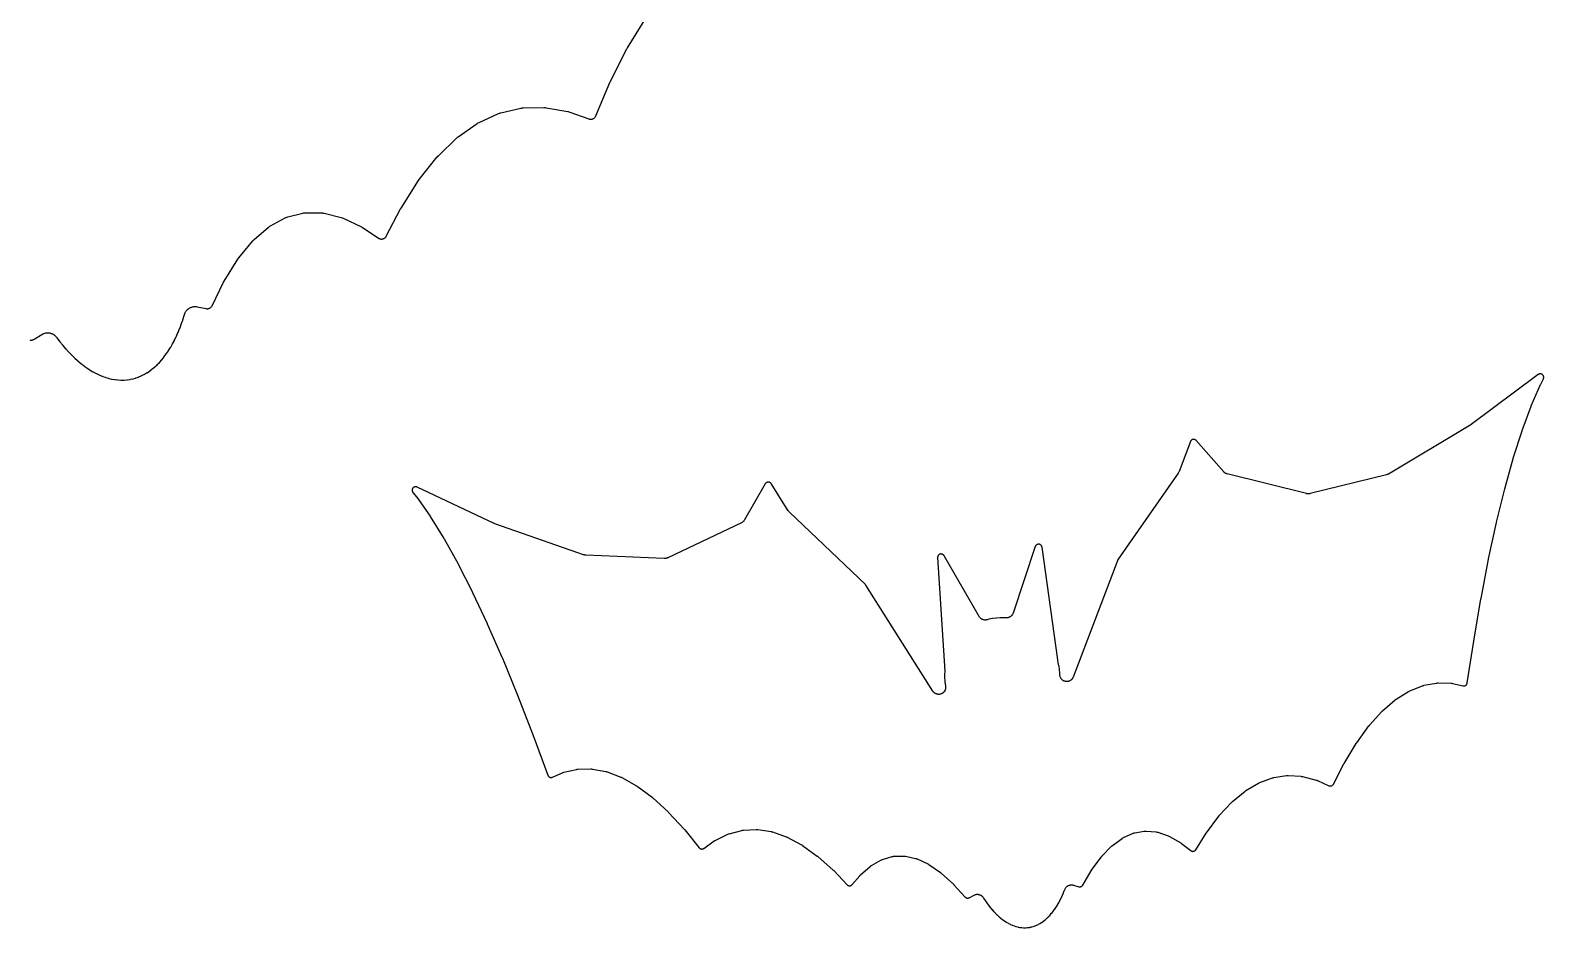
# Model space of a CAD drawing. Header units: millimetres. Extents: x 5 to 283, y 5 to 271.
# Drawn here: x 180.8 to 259.6, y 175.6 to 222.3 of the extents above; entities that cross this region are included whole.
import ezdxf

# ---------------------------------------------------------------- set-up
doc = ezdxf.new("R2010")
doc.units = ezdxf.units.MM

msp = doc.modelspace()

# ---------------------------------------------------------------- linework, layer by layer
at = {"layer": 'Schnitt'}
msp.add_lwpolyline([(180.771, 206.188), (180.799, 206.182), (180.828, 206.179), (180.857, 206.179), (180.886, 206.182), (180.914, 206.188), (180.942, 206.196), (180.968, 206.208), (180.993, 206.222), (181.392, 206.47), (181.398, 206.473), (181.439, 206.496), (181.452, 206.502), (181.491, 206.519), (181.504, 206.524), (181.545, 206.537), (181.559, 206.541), (181.601, 206.549), (181.615, 206.552), (181.657, 206.556), (181.671, 206.557), (181.714, 206.557), (181.728, 206.557), (181.771, 206.553), (181.785, 206.551), (181.827, 206.542), (181.841, 206.539), (181.882, 206.527), (181.895, 206.522), (181.935, 206.505), (181.947, 206.499), (181.985, 206.479), (181.997, 206.472), (182.033, 206.448), (182.044, 206.439), (182.077, 206.412), (182.087, 206.402), (182.117, 206.372), (182.127, 206.361), (182.156, 206.325), (182.16, 206.319), (182.184, 206.287), (182.186, 206.284), (182.188, 206.281), (182.19, 206.278), (182.331, 206.094), (182.334, 206.09), (182.336, 206.087), (182.339, 206.084), (182.481, 205.908), (182.484, 205.905), (182.486, 205.902), (182.489, 205.899), (182.633, 205.731), (182.636, 205.728), (182.638, 205.725), (182.641, 205.722), (182.786, 205.562), (182.789, 205.559), (182.792, 205.556), (182.795, 205.553), (182.941, 205.402), (182.944, 205.399), (182.948, 205.395), (182.951, 205.392), (183.098, 205.25), (183.101, 205.247), (183.105, 205.244), (183.108, 205.24), (183.255, 205.107), (183.259, 205.104), (183.263, 205.101), (183.267, 205.097), (183.414, 204.974), (183.418, 204.97), (183.423, 204.967), (183.427, 204.963), (183.574, 204.849), (183.578, 204.845), (183.583, 204.842), (183.587, 204.839), (183.735, 204.733), (183.739, 204.73), (183.744, 204.726), (183.749, 204.723), (183.896, 204.627), (183.901, 204.623), (183.906, 204.62), (183.911, 204.617), (184.057, 204.53), (184.063, 204.527), (184.068, 204.524), (184.074, 204.52), (184.219, 204.443), (184.225, 204.44), (184.231, 204.437), (184.237, 204.434), (184.381, 204.365), (184.387, 204.362), (184.394, 204.359), (184.4, 204.356), (184.542, 204.297), (184.549, 204.294), (184.556, 204.292), (184.563, 204.289), (184.704, 204.239), (184.711, 204.236), (184.718, 204.234), (184.726, 204.232), (184.865, 204.191), (184.873, 204.188), (184.88, 204.186), (184.888, 204.184), (185.025, 204.152), (185.033, 204.15), (185.042, 204.149), (185.05, 204.147), (185.185, 204.123), (185.194, 204.122), (185.202, 204.121), (185.211, 204.12), (185.344, 204.105), (185.353, 204.104), (185.362, 204.103), (185.37, 204.103), (185.502, 204.096), (185.511, 204.096), (185.52, 204.096), (185.529, 204.095), (185.659, 204.097), (185.668, 204.098), (185.677, 204.098), (185.686, 204.099), (185.814, 204.109), (185.823, 204.109), (185.832, 204.111), (185.842, 204.112), (185.968, 204.13), (185.977, 204.131), (185.986, 204.133), (185.995, 204.135), (186.12, 204.161), (186.129, 204.163), (186.138, 204.166), (186.147, 204.168), (186.271, 204.203), (186.28, 204.205), (186.288, 204.208), (186.297, 204.211), (186.419, 204.254), (186.428, 204.257), (186.436, 204.261), (186.445, 204.264), (186.566, 204.315), (186.574, 204.319), (186.582, 204.323), (186.59, 204.327), (186.71, 204.387), (186.717, 204.391), (186.725, 204.395), (186.733, 204.399), (186.851, 204.468), (186.858, 204.472), (186.866, 204.477), (186.873, 204.481), (186.99, 204.559), (186.997, 204.563), (187.003, 204.568), (187.01, 204.573), (187.126, 204.659), (187.132, 204.664), (187.138, 204.669), (187.144, 204.674), (187.259, 204.769), (187.265, 204.774), (187.27, 204.779), (187.276, 204.784), (187.389, 204.889), (187.394, 204.894), (187.399, 204.899), (187.404, 204.904), (187.515, 205.018), (187.52, 205.023), (187.524, 205.027), (187.529, 205.033), (187.638, 205.155), (187.642, 205.16), (187.647, 205.165), (187.651, 205.17), (187.757, 205.302), (187.761, 205.307), (187.765, 205.312), (187.769, 205.317), (187.873, 205.458), (187.876, 205.463), (187.88, 205.467), (187.883, 205.472), (187.985, 205.622), (187.988, 205.627), (187.991, 205.631), (187.994, 205.636), (188.093, 205.795), (188.095, 205.799), (188.098, 205.804), (188.101, 205.809), (188.196, 205.976), (188.199, 205.98), (188.201, 205.985), (188.204, 205.989), (188.296, 206.165), (188.298, 206.169), (188.3, 206.173), (188.302, 206.178), (188.391, 206.361), (188.393, 206.366), (188.395, 206.37), (188.397, 206.374), (188.482, 206.566), (188.483, 206.57), (188.485, 206.574), (188.487, 206.578), (188.568, 206.778), (188.569, 206.782), (188.571, 206.785), (188.572, 206.789), (188.65, 206.997), (188.651, 207), (188.652, 207.004), (188.654, 207.008), (188.727, 207.222), (188.728, 207.226), (188.729, 207.23), (188.73, 207.234), (188.799, 207.455), (188.8, 207.459), (188.801, 207.462), (188.802, 207.466), (188.813, 207.505), (188.815, 207.511), (188.83, 207.555), (188.835, 207.569), (188.853, 207.608), (188.859, 207.62), (188.88, 207.657), (188.888, 207.669), (188.913, 207.704), (188.922, 207.715), (188.95, 207.747), (188.96, 207.757), (188.992, 207.786), (189.003, 207.795), (189.037, 207.821), (189.049, 207.829), (189.085, 207.851), (189.098, 207.858), (189.136, 207.876), (189.149, 207.882), (189.19, 207.896), (189.203, 207.901), (189.245, 207.911), (189.259, 207.914), (189.301, 207.92), (189.315, 207.921), (189.358, 207.923), (189.372, 207.923), (189.415, 207.921), (189.429, 207.919), (189.475, 207.912), (189.482, 207.911), (189.941, 207.816), (189.97, 207.811), (189.999, 207.81), (190.028, 207.811), (190.057, 207.816), (190.085, 207.823), (190.112, 207.833), (190.138, 207.846), (190.162, 207.861), (190.185, 207.879), (190.206, 207.899), (190.225, 207.921), (190.241, 207.945), (190.255, 207.97), (190.851, 209.189), (190.854, 209.196), (190.879, 209.241), (190.883, 209.247), (191.593, 210.387), (191.598, 210.395), (191.637, 210.449), (191.643, 210.457), (192.376, 211.345), (192.38, 211.35), (192.407, 211.379), (192.415, 211.388), (192.444, 211.415), (192.449, 211.419), (193.197, 212.061), (193.203, 212.066), (193.242, 212.096), (193.255, 212.105), (193.297, 212.131), (193.303, 212.135), (194.061, 212.544), (194.066, 212.546), (194.101, 212.563), (194.112, 212.568), (194.145, 212.581), (194.156, 212.585), (194.193, 212.596), (194.198, 212.597), (194.975, 212.792), (194.981, 212.794), (195.02, 212.802), (195.032, 212.804), (195.069, 212.808), (195.081, 212.809), (195.121, 212.81), (195.127, 212.81), (195.945, 212.801), (195.954, 212.801), (196.008, 212.797), (196.025, 212.795), (196.078, 212.784), (196.086, 212.783), (196.97, 212.56), (196.977, 212.558), (197.02, 212.545), (197.033, 212.541), (197.074, 212.523), (197.081, 212.521), (198.039, 212.068), (198.044, 212.066), (198.075, 212.049), (198.085, 212.044), (198.115, 212.025), (198.119, 212.022), (198.913, 211.486), (198.937, 211.472), (198.963, 211.46), (198.989, 211.45), (199.017, 211.443), (199.045, 211.439), (199.073, 211.438), (199.101, 211.439), (199.129, 211.443), (199.156, 211.45), (199.183, 211.46), (199.208, 211.472), (199.232, 211.487), (199.255, 211.504), (199.276, 211.523), (199.294, 211.544), (199.311, 211.566), (199.325, 211.591), (200.064, 213.007), (200.067, 213.012), (200.088, 213.049), (200.092, 213.055), (201.001, 214.483), (201.005, 214.489), (201.036, 214.532), (201.04, 214.538), (201.979, 215.716), (201.985, 215.723), (202.029, 215.771), (202.035, 215.778), (203, 216.709), (203.004, 216.713), (203.031, 216.737), (203.04, 216.745), (203.069, 216.767), (203.073, 216.77), (204.061, 217.461), (204.066, 217.465), (204.102, 217.488), (204.114, 217.494), (204.152, 217.514), (204.157, 217.516), (205.166, 217.975), (205.173, 217.978), (205.217, 217.995), (205.23, 218), (205.275, 218.013), (205.282, 218.015), (206.32, 218.251), (206.328, 218.253), (206.375, 218.261), (206.389, 218.263), (206.437, 218.266), (206.444, 218.266), (207.525, 218.286), (207.532, 218.285), (207.577, 218.284), (207.591, 218.283), (207.635, 218.277), (207.642, 218.276), (208.779, 218.074), (208.785, 218.072), (208.823, 218.064), (208.835, 218.061), (208.872, 218.049), (208.878, 218.047), (209.865, 217.691), (209.892, 217.683), (209.921, 217.677), (209.949, 217.674), (209.978, 217.675), (210.007, 217.678), (210.035, 217.684), (210.062, 217.693), (210.089, 217.704), (210.114, 217.718), (210.137, 217.735), (210.159, 217.754), (210.179, 217.775), (210.196, 217.798), (210.211, 217.822), (210.224, 217.848), (210.959, 219.583), (210.961, 219.588), (210.976, 219.619), (210.978, 219.623), (211.848, 221.341), (211.851, 221.346), (211.871, 221.382), (211.874, 221.387), (212.779, 222.854)], dxfattribs=at)
msp.add_lwpolyline([(200.786, 198.531), (200.769, 198.524), (200.753, 198.515), (200.739, 198.505), (200.725, 198.493), (200.713, 198.48), (200.701, 198.466), (200.692, 198.451), (200.684, 198.435), (200.677, 198.418), (200.673, 198.401), (200.67, 198.383), (200.668, 198.365), (200.669, 198.347), (200.671, 198.33), (200.675, 198.312), (200.681, 198.295), (200.689, 198.279), (200.698, 198.263), (200.708, 198.249), (200.896, 198.016), (200.898, 198.014), (200.911, 197.996), (200.913, 197.994), (201.603, 197.006), (201.604, 197.004), (201.614, 196.989), (201.615, 196.987), (202.324, 195.841), (202.325, 195.839), (202.332, 195.827), (202.333, 195.825), (203.061, 194.52), (203.061, 194.519), (203.067, 194.508), (203.068, 194.507), (203.812, 193.045), (203.813, 193.044), (203.817, 193.035), (203.818, 193.034), (204.58, 191.415), (204.58, 191.414), (204.584, 191.406), (204.584, 191.405), (205.362, 189.629), (205.363, 189.628), (205.365, 189.622), (205.366, 189.621), (206.16, 187.689), (206.163, 187.682), (206.974, 185.593), (206.976, 185.587), (207.737, 183.521), (207.744, 183.505), (207.752, 183.489), (207.762, 183.475), (207.773, 183.462), (207.786, 183.449), (207.799, 183.438), (207.813, 183.429), (207.829, 183.42), (207.845, 183.414), (207.861, 183.408), (207.878, 183.405), (207.896, 183.403), (207.913, 183.403), (207.93, 183.404), (207.947, 183.408), (207.964, 183.412), (207.98, 183.419), (208.491, 183.649), (208.495, 183.651), (208.522, 183.662), (208.53, 183.664), (208.558, 183.672), (208.562, 183.673), (209.223, 183.826), (209.228, 183.827), (209.257, 183.833), (209.267, 183.834), (209.297, 183.836), (209.302, 183.836), (209.976, 183.85), (209.98, 183.85), (210.009, 183.849), (210.018, 183.848), (210.047, 183.844), (210.052, 183.844), (210.748, 183.717), (210.752, 183.716), (210.778, 183.71), (210.785, 183.708), (210.81, 183.7), (210.814, 183.698), (211.538, 183.426), (211.541, 183.424), (211.562, 183.416), (211.568, 183.413), (211.588, 183.402), (211.591, 183.401), (212.342, 182.977), (212.347, 182.974), (212.38, 182.953), (212.385, 182.95), (213.162, 182.372), (213.166, 182.369), (213.191, 182.348), (213.194, 182.345), (213.997, 181.61), (213.999, 181.607), (214.018, 181.589), (214.02, 181.586), (214.845, 180.692), (214.847, 180.69), (214.861, 180.674), (214.863, 180.671), (215.609, 179.744), (215.621, 179.73), (215.635, 179.718), (215.649, 179.707), (215.665, 179.698), (215.681, 179.69), (215.699, 179.684), (215.716, 179.68), (215.734, 179.677), (215.752, 179.676), (215.771, 179.678), (215.789, 179.681), (215.806, 179.686), (215.823, 179.692), (215.839, 179.7), (215.855, 179.71), (216.393, 180.097), (216.396, 180.099), (216.417, 180.112), (216.423, 180.116), (216.445, 180.128), (216.448, 180.13), (217.104, 180.449), (217.108, 180.451), (217.134, 180.462), (217.143, 180.465), (217.17, 180.473), (217.174, 180.475), (217.834, 180.649), (217.838, 180.65), (217.868, 180.657), (217.877, 180.658), (217.907, 180.661), (217.912, 180.661), (218.583, 180.696), (218.588, 180.697), (218.617, 180.697), (218.626, 180.696), (218.656, 180.693), (218.66, 180.693), (219.353, 180.588), (219.357, 180.587), (219.383, 180.582), (219.391, 180.58), (219.417, 180.572), (219.421, 180.571), (220.14, 180.321), (220.143, 180.32), (220.165, 180.311), (220.171, 180.308), (220.192, 180.298), (220.195, 180.297), (220.942, 179.897), (220.947, 179.894), (220.982, 179.872), (220.986, 179.869), (221.76, 179.315), (221.763, 179.312), (221.79, 179.291), (221.793, 179.288), (222.592, 178.577), (222.595, 178.575), (222.614, 178.556), (222.617, 178.553), (223.31, 177.82), (223.323, 177.808), (223.337, 177.797), (223.352, 177.787), (223.368, 177.779), (223.384, 177.773), (223.401, 177.768), (223.419, 177.765), (223.437, 177.764), (223.455, 177.764), (223.472, 177.766), (223.49, 177.77), (223.506, 177.776), (223.523, 177.783), (223.538, 177.792), (223.553, 177.803), (223.566, 177.814), (223.578, 177.827), (223.968, 178.29), (223.97, 178.293), (223.986, 178.309), (223.99, 178.314), (224.007, 178.329), (224.009, 178.332), (224.513, 178.772), (224.517, 178.774), (224.539, 178.792), (224.546, 178.797), (224.57, 178.813), (224.574, 178.815), (225.072, 179.102), (225.077, 179.105), (225.108, 179.12), (225.118, 179.124), (225.15, 179.136), (225.155, 179.138), (225.651, 179.284), (225.654, 179.285), (225.679, 179.291), (225.686, 179.293), (225.709, 179.297), (225.717, 179.298), (225.742, 179.299), (225.746, 179.3), (226.252, 179.315), (226.255, 179.315), (226.279, 179.315), (226.287, 179.314), (226.309, 179.312), (226.317, 179.311), (226.341, 179.307), (226.344, 179.306), (226.875, 179.188), (226.88, 179.187), (226.91, 179.178), (226.919, 179.175), (226.948, 179.164), (226.952, 179.162), (227.518, 178.901), (227.521, 178.899), (227.543, 178.887), (227.55, 178.884), (227.571, 178.87), (227.575, 178.868), (228.173, 178.455), (228.178, 178.451), (228.211, 178.425), (228.215, 178.421), (228.844, 177.851), (228.847, 177.847), (228.87, 177.824), (228.873, 177.821), (229.445, 177.183), (229.458, 177.17), (229.472, 177.158), (229.487, 177.148), (229.503, 177.14), (229.52, 177.133), (229.538, 177.128), (229.556, 177.124), (229.574, 177.123), (229.592, 177.123), (229.61, 177.126), (229.628, 177.13), (229.645, 177.136), (229.662, 177.143), (229.925, 177.28), (229.929, 177.282), (229.956, 177.295), (229.964, 177.298), (229.99, 177.307), (229.998, 177.309), (230.025, 177.315), (230.033, 177.317), (230.06, 177.32), (230.069, 177.321), (230.096, 177.322), (230.105, 177.322), (230.132, 177.32), (230.141, 177.319), (230.168, 177.314), (230.176, 177.312), (230.202, 177.305), (230.211, 177.302), (230.236, 177.293), (230.244, 177.289), (230.268, 177.277), (230.276, 177.272), (230.299, 177.258), (230.306, 177.252), (230.327, 177.236), (230.334, 177.23), (230.353, 177.211), (230.36, 177.204), (230.377, 177.184), (230.382, 177.177), (230.399, 177.152), (230.401, 177.149), (230.415, 177.127), (230.416, 177.125), (230.417, 177.123), (230.419, 177.121), (230.498, 176.998), (230.5, 176.996), (230.501, 176.994), (230.503, 176.992), (230.584, 176.874), (230.585, 176.872), (230.587, 176.87), (230.588, 176.868), (230.671, 176.756), (230.672, 176.753), (230.674, 176.751), (230.676, 176.749), (230.759, 176.642), (230.761, 176.64), (230.763, 176.637), (230.765, 176.635), (230.849, 176.533), (230.851, 176.531), (230.853, 176.529), (230.855, 176.527), (230.94, 176.43), (230.942, 176.428), (230.945, 176.426), (230.947, 176.424), (231.033, 176.333), (231.035, 176.33), (231.037, 176.328), (231.04, 176.326), (231.126, 176.241), (231.129, 176.238), (231.131, 176.236), (231.134, 176.234), (231.221, 176.155), (231.224, 176.152), (231.226, 176.15), (231.229, 176.148), (231.317, 176.074), (231.319, 176.072), (231.322, 176.069), (231.325, 176.067), (231.413, 175.999), (231.416, 175.997), (231.419, 175.995), (231.422, 175.992), (231.51, 175.931), (231.513, 175.928), (231.517, 175.926), (231.52, 175.924), (231.608, 175.868), (231.611, 175.866), (231.615, 175.863), (231.619, 175.861), (231.706, 175.811), (231.71, 175.809), (231.714, 175.807), (231.718, 175.805), (231.804, 175.761), (231.808, 175.758), (231.813, 175.756), (231.817, 175.754), (231.903, 175.716), (231.908, 175.714), (231.912, 175.712), (231.917, 175.711), (232.002, 175.678), (232.007, 175.676), (232.012, 175.674), (232.017, 175.673), (232.101, 175.646), (232.106, 175.644), (232.112, 175.643), (232.117, 175.642), (232.201, 175.62), (232.206, 175.619), (232.211, 175.618), (232.217, 175.617), (232.3, 175.601), (232.305, 175.6), (232.311, 175.599), (232.316, 175.598), (232.399, 175.588), (232.405, 175.587), (232.41, 175.587), (232.416, 175.586), (232.498, 175.581), (232.503, 175.581), (232.509, 175.581), (232.515, 175.58), (232.596, 175.581), (232.602, 175.581), (232.608, 175.581), (232.614, 175.581), (232.694, 175.587), (232.7, 175.587), (232.706, 175.588), (232.712, 175.588), (232.791, 175.599), (232.797, 175.6), (232.803, 175.601), (232.809, 175.602), (232.888, 175.618), (232.894, 175.619), (232.9, 175.62), (232.905, 175.622), (232.984, 175.643), (232.99, 175.645), (232.995, 175.646), (233.001, 175.648), (233.079, 175.675), (233.085, 175.677), (233.09, 175.679), (233.095, 175.681), (233.174, 175.713), (233.179, 175.715), (233.184, 175.717), (233.188, 175.719), (233.267, 175.757), (233.271, 175.759), (233.276, 175.762), (233.281, 175.764), (233.358, 175.808), (233.363, 175.81), (233.367, 175.813), (233.371, 175.815), (233.449, 175.864), (233.453, 175.867), (233.457, 175.87), (233.461, 175.873), (233.538, 175.927), (233.542, 175.93), (233.545, 175.933), (233.549, 175.936), (233.625, 175.996), (233.629, 175.999), (233.632, 176.002), (233.636, 176.005), (233.711, 176.071), (233.714, 176.074), (233.717, 176.077), (233.721, 176.08), (233.795, 176.152), (233.798, 176.155), (233.801, 176.158), (233.804, 176.161), (233.877, 176.239), (233.88, 176.242), (233.883, 176.245), (233.885, 176.247), (233.958, 176.331), (233.96, 176.334), (233.962, 176.337), (233.965, 176.34), (234.036, 176.429), (234.038, 176.432), (234.04, 176.435), (234.042, 176.438), (234.112, 176.533), (234.114, 176.536), (234.116, 176.538), (234.118, 176.541), (234.186, 176.642), (234.188, 176.644), (234.19, 176.647), (234.191, 176.65), (234.258, 176.756), (234.259, 176.759), (234.261, 176.761), (234.263, 176.764), (234.327, 176.875), (234.329, 176.878), (234.33, 176.88), (234.331, 176.883), (234.394, 177), (234.395, 177.002), (234.397, 177.005), (234.398, 177.007), (234.459, 177.129), (234.46, 177.131), (234.461, 177.134), (234.462, 177.136), (234.521, 177.263), (234.522, 177.265), (234.523, 177.268), (234.524, 177.27), (234.58, 177.401), (234.581, 177.404), (234.582, 177.406), (234.583, 177.408), (234.637, 177.544), (234.638, 177.547), (234.638, 177.549), (234.639, 177.551), (234.648, 177.575), (234.65, 177.579), (234.661, 177.606), (234.665, 177.614), (234.678, 177.638), (234.683, 177.645), (234.698, 177.668), (234.703, 177.675), (234.721, 177.696), (234.727, 177.702), (234.746, 177.721), (234.753, 177.727), (234.774, 177.744), (234.782, 177.749), (234.804, 177.763), (234.812, 177.768), (234.836, 177.78), (234.844, 177.784), (234.87, 177.794), (234.878, 177.796), (234.904, 177.804), (234.913, 177.805), (234.939, 177.81), (234.948, 177.811), (234.975, 177.813), (234.984, 177.813), (235.011, 177.812), (235.02, 177.812), (235.047, 177.808), (235.056, 177.807), (235.084, 177.8), (235.089, 177.799), (235.374, 177.717), (235.392, 177.712), (235.41, 177.71), (235.428, 177.71), (235.446, 177.711), (235.464, 177.714), (235.482, 177.719), (235.499, 177.726), (235.515, 177.734), (235.53, 177.745), (235.544, 177.756), (235.557, 177.769), (235.569, 177.783), (235.579, 177.798), (236.012, 178.538), (236.015, 178.542), (236.033, 178.569), (236.035, 178.573), (236.537, 179.257), (236.541, 179.261), (236.568, 179.293), (236.572, 179.298), (237.077, 179.822), (237.079, 179.825), (237.098, 179.842), (237.103, 179.847), (237.123, 179.863), (237.126, 179.865), (237.628, 180.234), (237.632, 180.236), (237.658, 180.253), (237.666, 180.258), (237.694, 180.272), (237.699, 180.275), (238.196, 180.496), (238.199, 180.497), (238.222, 180.506), (238.229, 180.509), (238.25, 180.515), (238.257, 180.517), (238.281, 180.522), (238.285, 180.523), (238.783, 180.608), (238.787, 180.609), (238.812, 180.612), (238.82, 180.613), (238.843, 180.614), (238.851, 180.614), (238.876, 180.612), (238.88, 180.612), (239.395, 180.567), (239.4, 180.566), (239.434, 180.561), (239.444, 180.559), (239.477, 180.55), (239.482, 180.549), (240.028, 180.366), (240.032, 180.365), (240.059, 180.354), (240.067, 180.351), (240.092, 180.338), (240.096, 180.336), (240.678, 180.005), (240.681, 180.003), (240.7, 179.991), (240.705, 179.987), (240.723, 179.974), (240.726, 179.972), (241.2, 179.596), (241.215, 179.586), (241.23, 179.577), (241.246, 179.57), (241.263, 179.564), (241.281, 179.56), (241.298, 179.558), (241.316, 179.557), (241.334, 179.559), (241.352, 179.562), (241.369, 179.567), (241.385, 179.573), (241.401, 179.581), (241.416, 179.591), (241.43, 179.602), (241.443, 179.614), (241.455, 179.628), (241.465, 179.642), (241.998, 180.498), (242, 180.502), (242.016, 180.524), (242.018, 180.527), (242.659, 181.383), (242.662, 181.387), (242.684, 181.412), (242.687, 181.416), (243.335, 182.112), (243.339, 182.117), (243.368, 182.145), (243.373, 182.148), (244.025, 182.689), (244.028, 182.691), (244.046, 182.705), (244.052, 182.709), (244.071, 182.722), (244.074, 182.723), (244.73, 183.111), (244.733, 183.113), (244.757, 183.126), (244.764, 183.129), (244.789, 183.14), (244.793, 183.141), (245.45, 183.382), (245.455, 183.383), (245.483, 183.392), (245.492, 183.394), (245.521, 183.4), (245.525, 183.401), (246.19, 183.5), (246.195, 183.501), (246.225, 183.504), (246.234, 183.504), (246.265, 183.504), (246.269, 183.504), (246.951, 183.464), (246.955, 183.463), (246.983, 183.46), (246.992, 183.459), (247.02, 183.453), (247.024, 183.452), (247.73, 183.27), (247.734, 183.269), (247.758, 183.262), (247.765, 183.259), (247.788, 183.25), (247.791, 183.248), (248.396, 182.977), (248.413, 182.97), (248.43, 182.965), (248.448, 182.962), (248.466, 182.961), (248.484, 182.961), (248.502, 182.964), (248.52, 182.968), (248.537, 182.974), (248.554, 182.982), (248.569, 182.991), (248.584, 183.002), (248.597, 183.014), (248.609, 183.028), (248.62, 183.042), (248.629, 183.058), (249.176, 184.116), (249.177, 184.118), (249.188, 184.137), (249.189, 184.14), (249.82, 185.179), (249.822, 185.183), (249.837, 185.204), (249.839, 185.207), (250.479, 186.088), (250.482, 186.091), (250.502, 186.116), (250.505, 186.12), (251.152, 186.841), (251.156, 186.845), (251.184, 186.873), (251.189, 186.877), (251.841, 187.441), (251.843, 187.443), (251.861, 187.457), (251.866, 187.461), (251.885, 187.474), (251.888, 187.476), (252.543, 187.887), (252.546, 187.889), (252.569, 187.902), (252.576, 187.906), (252.6, 187.917), (252.604, 187.918), (253.261, 188.181), (253.265, 188.182), (253.293, 188.192), (253.301, 188.194), (253.33, 188.201), (253.334, 188.202), (253.998, 188.323), (254.002, 188.323), (254.032, 188.327), (254.042, 188.328), (254.072, 188.329), (254.077, 188.329), (254.755, 188.31), (254.759, 188.31), (254.788, 188.308), (254.797, 188.307), (254.825, 188.302), (254.829, 188.301), (255.376, 188.176), (255.393, 188.173), (255.41, 188.172), (255.427, 188.172), (255.445, 188.174), (255.462, 188.178), (255.478, 188.183), (255.494, 188.19), (255.509, 188.198), (255.524, 188.208), (255.537, 188.219), (255.549, 188.231), (255.56, 188.245), (255.57, 188.259), (255.578, 188.275), (255.585, 188.291), (255.59, 188.307), (255.594, 188.324), (255.929, 190.5), (255.93, 190.506), (256.309, 192.714), (256.31, 192.721), (256.705, 194.774), (256.705, 194.775), (256.707, 194.782), (256.707, 194.783), (257.117, 196.678), (257.117, 196.679), (257.119, 196.687), (257.119, 196.689), (257.544, 198.427), (257.544, 198.428), (257.547, 198.437), (257.547, 198.439), (257.986, 200.02), (257.987, 200.021), (257.99, 200.033), (257.991, 200.034), (258.444, 201.457), (258.445, 201.459), (258.449, 201.473), (258.45, 201.475), (258.917, 202.739), (258.918, 202.741), (258.925, 202.758), (258.926, 202.76), (259.405, 203.865), (259.406, 203.868), (259.416, 203.888), (259.417, 203.891), (259.555, 204.156), (259.562, 204.172), (259.568, 204.189), (259.572, 204.207), (259.575, 204.224), (259.575, 204.242), (259.574, 204.26), (259.571, 204.278), (259.566, 204.295), (259.56, 204.312), (259.552, 204.328), (259.542, 204.343), (259.531, 204.357), (259.518, 204.37), (259.505, 204.382), (259.49, 204.392), (259.474, 204.401), (259.458, 204.408), (259.441, 204.413), (259.423, 204.417), (259.405, 204.419), (259.387, 204.419), (259.37, 204.417), (259.352, 204.414), (259.335, 204.408), (259.318, 204.402), (259.303, 204.393), (259.288, 204.383), (255.725, 201.728), (255.721, 201.726), (255.694, 201.707), (255.69, 201.705), (251.488, 199.205), (251.484, 199.203), (251.459, 199.19), (251.451, 199.186), (251.427, 199.176), (251.418, 199.173), (251.391, 199.165), (251.386, 199.163), (247.41, 198.182), (247.406, 198.181), (247.378, 198.176), (247.369, 198.174), (247.343, 198.172), (247.335, 198.171), (247.308, 198.171), (247.3, 198.172), (247.274, 198.174), (247.265, 198.176), (247.237, 198.181), (247.233, 198.182), (243.104, 199.206), (243.1, 199.207), (243.072, 199.215), (243.063, 199.218), (243.038, 199.229), (243.03, 199.233), (243.006, 199.246), (242.998, 199.251), (242.975, 199.266), (242.968, 199.271), (242.947, 199.289), (242.94, 199.295), (242.92, 199.316), (242.917, 199.32), (241.488, 200.948), (241.475, 200.961), (241.462, 200.972), (241.447, 200.982), (241.432, 200.991), (241.416, 200.998), (241.399, 201.003), (241.382, 201.007), (241.364, 201.009), (241.347, 201.009), (241.329, 201.008), (241.312, 201.005), (241.295, 201), (241.278, 200.994), (241.263, 200.986), (241.248, 200.976), (241.234, 200.965), (241.221, 200.953), (241.21, 200.939), (241.2, 200.925), (241.191, 200.91), (241.184, 200.893), (240.591, 199.336), (240.589, 199.331), (240.575, 199.298), (240.569, 199.289), (240.551, 199.258), (240.548, 199.253), (237.425, 194.772), (237.413, 194.753), (237.404, 194.733), (235.083, 188.633), (235.082, 188.629), (235.07, 188.603), (235.066, 188.595), (235.053, 188.572), (235.049, 188.565), (235.034, 188.543), (235.028, 188.536), (235.011, 188.516), (235.005, 188.51), (234.986, 188.491), (234.98, 188.486), (234.959, 188.469), (234.952, 188.464), (234.93, 188.45), (234.922, 188.446), (234.898, 188.434), (234.89, 188.43), (234.866, 188.42), (234.858, 188.417), (234.832, 188.41), (234.824, 188.408), (234.798, 188.403), (234.789, 188.402), (234.763, 188.4), (234.754, 188.4), (234.728, 188.4), (234.719, 188.401), (234.693, 188.404), (234.684, 188.405), (234.658, 188.411), (234.65, 188.413), (234.624, 188.421), (234.616, 188.424), (234.592, 188.434), (234.584, 188.438), (234.561, 188.451), (234.554, 188.456), (234.532, 188.47), (234.525, 188.476), (234.505, 188.493), (234.498, 188.499), (234.48, 188.518), (234.474, 188.524), (234.457, 188.545), (234.452, 188.552), (234.438, 188.574), (234.433, 188.582), (234.421, 188.605), (234.417, 188.613), (234.408, 188.637), (234.405, 188.646), (234.397, 188.671), (234.395, 188.68), (234.39, 188.708), (234.389, 188.712), (234.387, 188.731), (234.386, 188.737), (234.383, 188.78), (234.383, 188.786), (234.383, 188.816), (234.383, 188.822), (234.382, 188.828), (234.382, 188.834), (234.37, 189.012), (234.37, 189.018), (234.369, 189.024), (234.368, 189.03), (234.345, 189.207), (234.344, 189.213), (234.343, 189.218), (234.342, 189.224), (234.307, 189.399), (234.305, 189.405), (234.304, 189.411), (234.303, 189.416), (234.285, 189.48), (234.284, 189.485), (234.276, 189.524), (234.275, 189.529), (233.458, 195.396), (233.454, 195.413), (233.449, 195.43), (233.443, 195.447), (233.434, 195.463), (233.424, 195.478), (233.413, 195.491), (233.4, 195.504), (233.387, 195.515), (233.372, 195.525), (233.356, 195.534), (233.339, 195.541), (233.322, 195.546), (233.305, 195.549), (233.287, 195.551), (233.269, 195.551), (233.251, 195.549), (233.234, 195.545), (233.217, 195.54), (233.2, 195.533), (233.185, 195.524), (233.17, 195.514), (233.156, 195.502), (233.144, 195.49), (233.133, 195.476), (233.123, 195.461), (233.115, 195.445), (233.109, 195.428), (231.949, 191.96), (231.947, 191.956), (231.936, 191.929), (231.933, 191.92), (231.92, 191.896), (231.916, 191.888), (231.901, 191.865), (231.896, 191.858), (231.879, 191.837), (231.873, 191.83), (231.853, 191.811), (231.847, 191.804), (231.826, 191.787), (231.819, 191.782), (231.796, 191.766), (231.788, 191.762), (231.764, 191.749), (231.756, 191.745), (231.731, 191.735), (231.722, 191.732), (231.696, 191.724), (231.687, 191.722), (231.661, 191.717), (231.652, 191.715), (231.625, 191.713), (231.615, 191.713), (231.586, 191.713), (231.581, 191.713), (231.486, 191.719), (231.48, 191.72), (231.474, 191.72), (231.468, 191.72), (231.29, 191.719), (231.284, 191.719), (231.278, 191.719), (231.272, 191.719), (231.094, 191.707), (231.088, 191.706), (231.082, 191.706), (231.076, 191.705), (230.899, 191.681), (230.893, 191.681), (230.887, 191.68), (230.882, 191.679), (230.706, 191.643), (230.701, 191.642), (230.695, 191.641), (230.689, 191.639), (230.597, 191.614), (230.592, 191.613), (230.564, 191.607), (230.555, 191.606), (230.528, 191.603), (230.518, 191.602), (230.491, 191.602), (230.482, 191.602), (230.455, 191.604), (230.446, 191.606), (230.419, 191.611), (230.411, 191.613), (230.384, 191.621), (230.376, 191.624), (230.351, 191.634), (230.343, 191.638), (230.319, 191.651), (230.311, 191.656), (230.288, 191.671), (230.281, 191.676), (230.26, 191.694), (230.253, 191.7), (230.234, 191.719), (230.228, 191.726), (230.211, 191.747), (230.206, 191.755), (230.19, 191.78), (230.188, 191.784), (228.362, 194.951), (228.352, 194.967), (228.341, 194.98), (228.328, 194.993), (228.315, 195.005), (228.3, 195.015), (228.284, 195.024), (228.268, 195.031), (228.251, 195.036), (228.233, 195.039), (228.216, 195.041), (228.198, 195.041), (228.18, 195.04), (228.162, 195.036), (228.145, 195.031), (228.129, 195.024), (228.113, 195.016), (228.098, 195.006), (228.084, 194.995), (228.072, 194.982), (228.061, 194.968), (228.051, 194.953), (228.042, 194.937), (228.036, 194.921), (228.031, 194.904), (228.027, 194.886), (228.026, 194.868), (228.026, 194.851), (228.391, 188.939), (228.391, 188.933), (228.391, 188.894), (228.391, 188.888), (228.386, 188.823), (228.386, 188.817), (228.386, 188.811), (228.386, 188.805), (228.386, 188.626), (228.386, 188.62), (228.387, 188.615), (228.387, 188.609), (228.399, 188.43), (228.399, 188.425), (228.4, 188.419), (228.401, 188.413), (228.424, 188.236), (228.425, 188.23), (228.426, 188.224), (228.427, 188.218), (228.433, 188.189), (228.434, 188.183), (228.44, 188.14), (228.44, 188.134), (228.441, 188.115), (228.442, 188.111), (228.442, 188.082), (228.442, 188.073), (228.439, 188.047), (228.438, 188.038), (228.433, 188.012), (228.431, 188.004), (228.424, 187.978), (228.421, 187.97), (228.412, 187.945), (228.408, 187.937), (228.396, 187.914), (228.391, 187.906), (228.377, 187.884), (228.372, 187.877), (228.356, 187.857), (228.35, 187.85), (228.331, 187.831), (228.325, 187.825), (228.305, 187.808), (228.298, 187.803), (228.276, 187.787), (228.269, 187.783), (228.246, 187.77), (228.238, 187.766), (228.214, 187.756), (228.205, 187.752), (228.18, 187.744), (228.172, 187.742), (228.146, 187.736), (228.137, 187.735), (228.111, 187.732), (228.102, 187.731), (228.076, 187.731), (228.067, 187.731), (228.041, 187.733), (228.032, 187.734), (228.006, 187.739), (227.998, 187.741), (227.972, 187.748), (227.964, 187.751), (227.939, 187.76), (227.931, 187.764), (227.908, 187.776), (227.9, 187.78), (227.878, 187.794), (227.871, 187.799), (227.85, 187.816), (227.843, 187.821), (227.824, 187.84), (227.818, 187.846), (227.801, 187.866), (227.796, 187.873), (227.779, 187.896), (227.777, 187.9), (224.29, 193.416), (224.277, 193.434), (224.262, 193.45), (220.311, 197.222), (220.307, 197.226), (220.282, 197.252), (220.276, 197.261), (220.255, 197.29), (220.251, 197.294), (219.361, 198.703), (219.351, 198.717), (219.339, 198.731), (219.327, 198.743), (219.313, 198.754), (219.298, 198.763), (219.282, 198.771), (219.266, 198.778), (219.249, 198.782), (219.231, 198.785), (219.214, 198.787), (219.196, 198.786), (219.179, 198.784), (219.162, 198.78), (219.145, 198.775), (219.129, 198.768), (219.113, 198.759), (219.099, 198.749), (219.085, 198.738), (219.073, 198.725), (219.062, 198.711), (219.053, 198.696), (217.976, 196.816), (217.973, 196.812), (217.957, 196.787), (217.952, 196.78), (217.935, 196.759), (217.929, 196.752), (217.91, 196.732), (217.903, 196.726), (217.882, 196.709), (217.875, 196.703), (217.853, 196.688), (217.845, 196.683), (217.819, 196.669), (217.815, 196.667), (213.972, 194.843), (213.968, 194.842), (213.942, 194.831), (213.933, 194.828), (213.908, 194.82), (213.9, 194.818), (213.874, 194.813), (213.866, 194.811), (213.84, 194.809), (213.831, 194.808), (213.803, 194.808), (213.798, 194.808), (209.706, 194.979), (209.702, 194.98), (209.673, 194.982), (209.664, 194.984), (209.638, 194.989), (209.63, 194.991), (209.602, 194.999), (209.598, 195), (204.983, 196.615), (204.979, 196.617), (204.949, 196.629), (204.944, 196.631), (200.925, 198.525), (200.909, 198.532), (200.891, 198.537), (200.874, 198.54), (200.856, 198.542), (200.838, 198.542), (200.82, 198.54), (200.803, 198.536)], close=True, dxfattribs=at)

doc.saveas('drawing.dxf')
